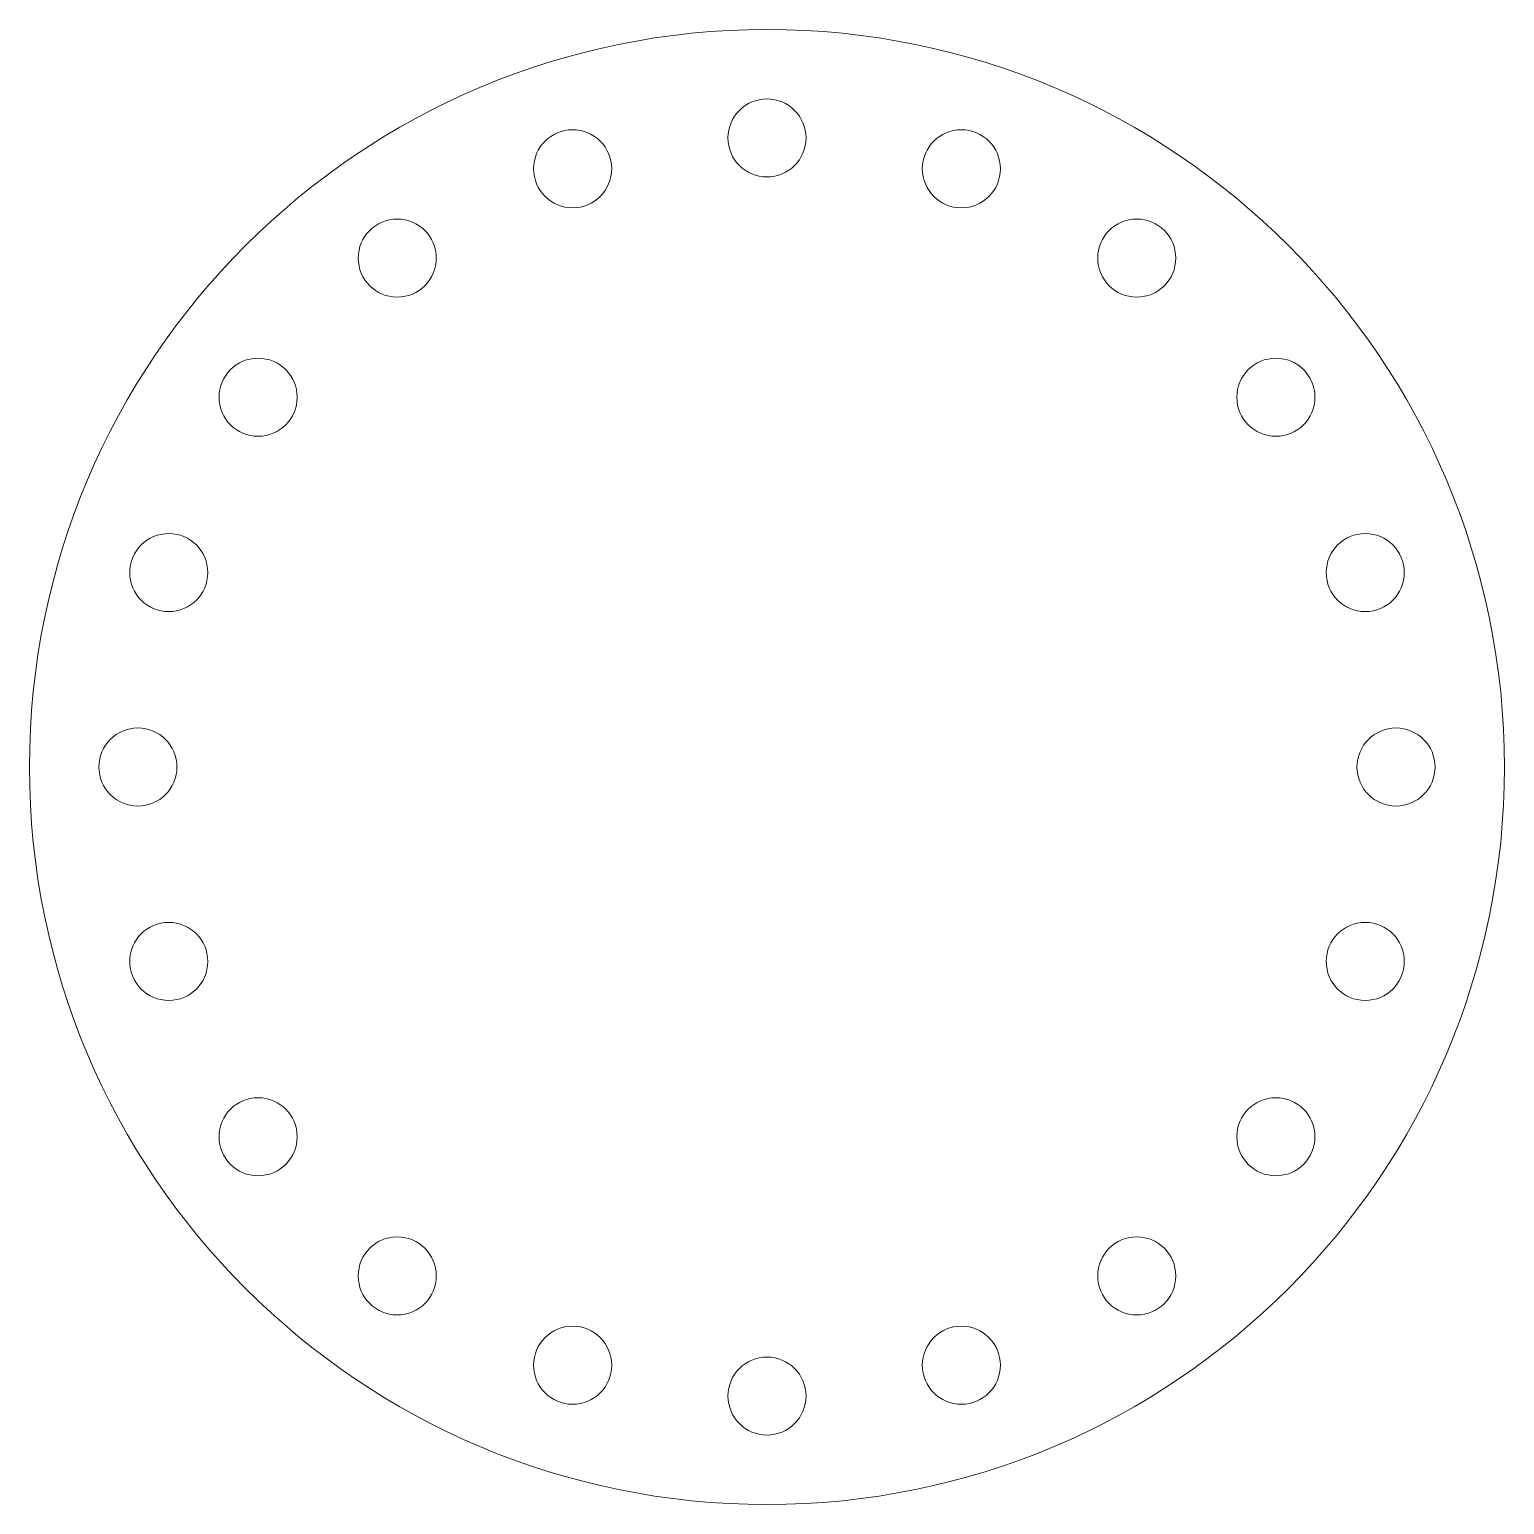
# Model space of a CAD drawing. Header units: millimetres. Extents: x 64.6 to 98.6, y -17 to 17.
import ezdxf

# ---------------------------------------------------------------- set-up
doc = ezdxf.new("R2010")
doc.units = ezdxf.units.MM

msp = doc.modelspace()

# ---------------------------------------------------------------- linework, layer by layer
at = {"color": 7, "linetype": 'Continuous', "lineweight": 15}
for centre, radius in [((81.601, 0), 17), ((81.601, 14.5), 0.9), ((77.121, 13.79), 0.9), ((86.082, 13.79), 0.9), ((73.079, 11.731), 0.9), ((90.124, 11.731), 0.9), ((69.871, 8.523), 0.9), ((93.332, 8.523), 0.9), ((67.811, 4.481), 0.9), ((95.392, 4.481), 0.9), ((67.101, 0), 0.9), ((96.101, 0), 0.9), ((67.811, -4.481), 0.9), ((95.392, -4.481), 0.9), ((69.871, -8.523), 0.9), ((93.332, -8.523), 0.9), ((73.079, -11.731), 0.9), ((90.124, -11.731), 0.9), ((77.121, -13.79), 0.9), ((86.082, -13.79), 0.9), ((81.601, -14.5), 0.9)]:
    msp.add_circle(centre, radius, dxfattribs=at)

doc.saveas('drawing.dxf')
